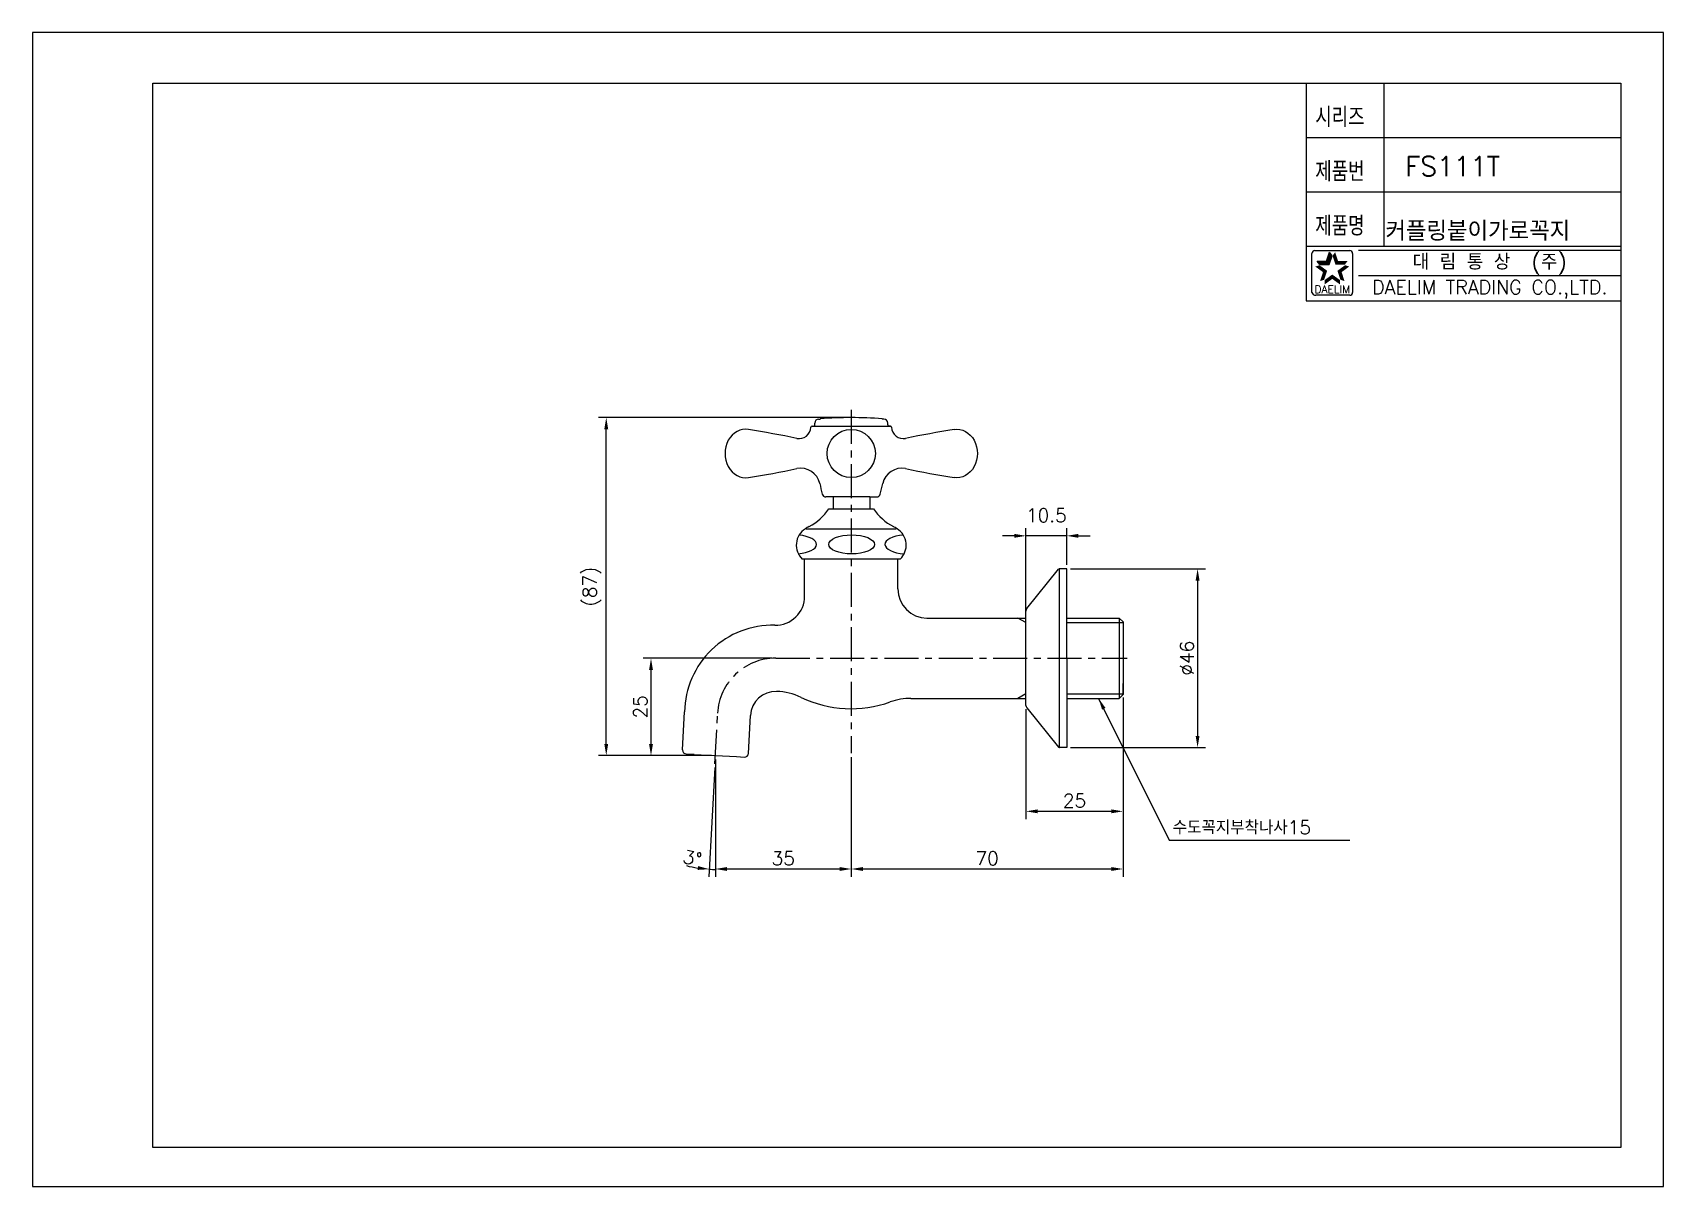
# Model space of a CAD drawing. Extents: x 6624 to 7044, y 288 to 585.
import ezdxf
from ezdxf.enums import TextEntityAlignment as Align

# ---------------------------------------------------------------- set-up
doc = ezdxf.new("R2010")
doc.units = 0
doc.header["$LTSCALE"] = 7
doc.header["$MEASUREMENT"] = 0
doc.linetypes.add('CENTER', pattern=[2, 1.25, -0.25, 0.25, -0.25])
doc.layers.get('0').update_dxf_attribs({"color": 2, "linetype": 'CONTINUOUS'})
for name, color, linetype in [('CL', 1, 'CENTER'), ('D', 2, 'CONTINUOUS'), ('DIM', 2, 'CONTINUOUS'), ('DWG', 7, 'CONTINUOUS'), ('TXT', 4, 'CONTINUOUS')]:
    doc.layers.add(name, color=color, linetype=linetype)
doc.styles.add('GHS', font='ROMANS', dxfattribs={"bigfont": 'GHS'})
doc.styles.add('ROMANS', font='romans')
doc.dimstyles.get("Standard").update_dxf_attribs({"dimtxt": 0.18, "dimasz": 0.18, "dimexe": 0.18, "dimexo": 0.0625, "dimgap": 0.09, "dimtad": 0, "dimtih": 1, "dimtoh": 1, "dimdec": 4, "dimzin": 0, "dimdsep": 46, "dimtxsty": 'Standard', "dimcen": 0.09, "dimadec": 0, "dimazin": 0, "dimtfac": 1, "dimtdec": 4, "dimtofl": 0, "dimtmove": 0, "dimatfit": 3, "dimfxl": 0, "dimtolj": 1, "dimtzin": 0, "dimarcsym": 0})

# ---------------------------------------------------------------- blocks, each defined once
blk = doc.blocks.new('BORDER')
for p, q in [((1, 1), (0, 1)), ((0, 1), (0, 0)), ((1, 0), (1, 1)), ((0, 0), (1, 0))]:
    blk.add_line(p, q)

msp = doc.modelspace()

# ---------------------------------------------------------------- linework, layer by layer
at = {"color": 7}
for p, q in [((6951.57, 572.22), (6951.57, 516.22)), ((6971.57, 572.22), (6971.57, 530.22)), ((6951.57, 558.22), (7032.57, 558.22)), ((6951.57, 544.22), (7032.57, 544.22)), ((6951.57, 530.22), (7032.57, 530.22)), ((6951.57, 516.22), (7032.57, 516.22))]:
    msp.add_line(p, q, dxfattribs=at)
at = {"color": 2, "linetype": 'Continuous'}
for p, q in [((6965.07, 529.22), (7032.57, 529.22)), ((6953.04, 518.35), (6953.04, 528.35)), ((6953.79, 529.1), (6962.79, 529.1)), ((6963.54, 528.35), (6963.54, 518.35)), ((6965.07, 522.72), (7032.57, 522.72)), ((6962.79, 517.6), (6954.04, 517.6))]:
    msp.add_line(p, q, dxfattribs=at)
at = {"color": 2}
for p, q in [((6954.38, 526.4), (6956.81, 526.4)), ((6955.05, 525.49), (6954.38, 526.4)), ((6955.05, 525.49), (6957.47, 525.49)), ((6956.81, 526.4), (6957.55, 528.71)), ((6957.47, 525.49), (6958.22, 527.79)), ((6958.22, 527.79), (6957.55, 528.71))]:
    msp.add_line(p, q, dxfattribs=at)
for p, q in [((6833.4, 486.13), (6769.3, 486.13)), ((6771.3, 402.13), (6771.3, 483.13)), ((6876.4, 455.68), (6873.4, 455.68)), ((6879.4, 435.53), (6879.4, 457.68)), ((6889.9, 455.68), (6879.4, 455.68)), ((6889.9, 448.18), (6889.9, 457.68)), ((6892.9, 455.68), (6895.9, 455.68)), ((6890.9, 447.18), (6925.6, 447.18)), ((6923.6, 444.18), (6923.6, 404.18)), ((6813.95, 424.18), (6780.83, 424.18)), ((6782.83, 402.13), (6782.83, 421.18)), ((6904.4, 414.03), (6904.4, 367.92)), ((6904.4, 414.03), (6904.4, 382.76)), ((6879.4, 411.04), (6879.4, 382.76)), ((6798.4, 399.13), (6769.3, 399.13)), ((6798.4, 399.13), (6780.83, 399.13)), ((6890.9, 401.18), (6925.6, 401.18)), ((6799.24, 396.01), (6797.76, 367.87)), ((6799.4, 398.13), (6799.4, 367.92)), ((6834.4, 398.7), (6834.4, 367.92)), ((6834.4, 398.7), (6834.4, 367.92)), ((6901.4, 384.76), (6882.4, 384.76)), ((6802.4, 369.92), (6831.4, 369.92)), ((6837.4, 369.92), (6901.4, 369.92))]:
    msp.add_line(p, q)
at = {"color": 2, "linetype": 'Continuous'}
for centre, radius, start, end in [((6953.79, 528.35), 0.75, 90, 180), ((6962.79, 528.35), 0.75, 0, 90), ((6953.92, 518.48), 0.884, 188.1301, 278.1301), ((6962.79, 518.35), 0.75, 270, 0)]:
    msp.add_arc(centre, radius, start, end, dxfattribs=at)
for start, end in [(255.264, 261.132), (267, 270)]:
    msp.add_arc((6799.4, 399.13), 29.31, start, end)
at = {"color": 2}
for points in [[(6955.89, 523.57), (6956.96, 523.92), (6953.92, 525), (6955, 525.35)], [(6954.38, 526.4), (6955.05, 525.49), (6956.81, 526.4), (6957.47, 525.49)], [(6956.81, 526.4), (6957.47, 525.49), (6957.55, 528.71), (6958.22, 527.79)], [(6959.03, 528.71), (6958.37, 527.79), (6959.78, 526.4), (6959.12, 525.49)], [(6959.78, 526.4), (6959.12, 525.49), (6962.21, 526.4), (6961.54, 525.49)], [(6962.66, 525), (6961.59, 525.35), (6960.7, 523.57), (6959.63, 523.92)], [(6955.14, 521.26), (6956.21, 521.61), (6955.89, 523.57), (6956.96, 523.92)], [(6958.29, 521.82), (6958.29, 522.95), (6956.33, 520.4), (6956.33, 521.53)], [(6960.26, 520.4), (6960.26, 521.53), (6958.29, 521.82), (6958.29, 522.95)], [(6960.7, 523.57), (6959.63, 523.92), (6961.45, 521.26), (6960.38, 521.61)]]:
    msp.add_solid(points, dxfattribs=at)
for points in [[(6770.8, 483.13), (6771.8, 483.13), (6771.3, 486.13)], [(6876.4, 456.18), (6876.4, 455.18), (6879.4, 455.68)], [(6892.9, 456.18), (6892.9, 455.18), (6889.9, 455.68)], [(6923.1, 444.18), (6924.1, 444.18), (6923.6, 447.18)], [(6782.33, 421.18), (6783.33, 421.18), (6782.83, 424.18)], [(6923.1, 404.18), (6924.1, 404.18), (6923.6, 401.18)], [(6770.8, 402.13), (6771.8, 402.13), (6771.3, 399.13)], [(6782.33, 402.13), (6783.33, 402.13), (6782.83, 399.13)], [(6882.4, 385.26), (6882.4, 384.26), (6879.4, 384.76)], [(6901.4, 385.26), (6901.4, 384.26), (6904.4, 384.76)], [(6794.94, 370.67), (6794.83, 369.68), (6797.87, 369.87)], [(6802.4, 370.42), (6802.4, 369.42), (6799.4, 369.92)], [(6831.4, 370.42), (6831.4, 369.42), (6834.4, 369.92)], [(6837.4, 370.42), (6837.4, 369.42), (6834.4, 369.92)], [(6901.4, 370.42), (6901.4, 369.42), (6904.4, 369.92)]]:
    msp.add_solid(points)
at = {"layer": 'CL'}
for p, q in [((6834.4, 488.13), (6834.4, 399.7)), ((6814.95, 424.18), (6905.5, 424.18)), ((6799.29, 397.01), (6799.97, 409.97))]:
    msp.add_line(p, q, dxfattribs=at)
msp.add_arc((6814.95, 409.18), 15, 90, 177, dxfattribs=at)
at = {"layer": 'D'}
for p, q in [((6879.4, 433.33), (6877.32, 434.53)), ((6889.9, 433.33), (6904.4, 433.33)), ((6879.4, 415.03), (6877.32, 413.83)), ((6889.9, 415.03), (6904.4, 415.03))]:
    msp.add_line(p, q, dxfattribs=at)
at = {"layer": 'D', "color": 7}
for centre, radius, start, end in [((6830.37, 445.15), 14.6, 117.832, 122.2333), ((6838.43, 445.15), 14.6, 57.7667, 62.168), ((6825.25, 453.27), 5, 122.2333, 226.3699), ((6843.55, 453.27), 5, 313.6301, 57.7667)]:
    msp.add_arc(centre, radius, start, end, dxfattribs=at)
at = {"layer": 'DWG'}
for p, q in [((6824.3, 483.92), (6824.7, 483.92)), ((6824.7, 483.92), (6844.5, 483.92)), ((6825, 484.22), (6825, 484.72)), ((6826, 485.72), (6826.4, 485.72)), ((6826.4, 485.83), (6826.4, 485.72)), ((6842.4, 485.83), (6842.4, 485.72)), ((6842.8, 485.72), (6842.4, 485.72)), ((6843.8, 484.22), (6843.8, 484.72)), ((6844.5, 483.92), (6844.1, 483.92)), ((6839.15, 465.7), (6827.9, 465.7)), ((6828.65, 462.65), (6840.15, 462.65)), ((6829.72, 465.7), (6829.72, 462.65)), ((6839.15, 465.7), (6840.9, 465.7)), ((6839.22, 465.7), (6839.22, 462.65)), ((6822.82, 457.45), (6845.98, 457.45)), ((6847, 449.65), (6821.8, 449.65)), ((6822.4, 440.17), (6822.4, 449.65)), ((6846.4, 442.03), (6846.4, 449.65)), ((6879.62, 436.96), (6887.81, 447.07)), ((6887.92, 447.16), (6887.92, 401.21)), ((6889.9, 447.18), (6888.04, 447.18)), ((6889.9, 424.18), (6889.9, 447.18)), ((6853.9, 434.53), (6879.4, 434.53)), ((6879.4, 412.04), (6879.4, 436.33)), ((6889.9, 434.53), (6903.4, 434.53)), ((6903.4, 434.53), (6903.4, 413.83)), ((6903.4, 434.53), (6904.4, 433.53)), ((6904.4, 433.53), (6904.4, 430.68)), ((6904.4, 430.68), (6904.4, 414.83)), ((6889.9, 424.18), (6889.9, 401.18)), ((6904.4, 414.83), (6904.4, 417.68)), ((6849.79, 413.83), (6879.4, 413.83)), ((6889.9, 413.83), (6903.4, 413.83)), ((6903.4, 413.83), (6904.4, 414.83)), ((6790.97, 400.58), (6791.48, 410.36)), ((6807.94, 399.69), (6808.45, 409.47)), ((6879.62, 411.41), (6887.81, 401.3)), ((6793.91, 399.42), (6791.91, 399.52)), ((6793.91, 399.42), (6804.89, 398.84)), ((6889.9, 401.18), (6888.04, 401.18)), ((6804.89, 398.84), (6806.89, 398.74))]:
    msp.add_line(p, q, dxfattribs=at)
msp.add_circle((6834.4, 476.88), 6.21, dxfattribs=at)
for centre, radius, start, end in [((6760.24, 186.87), 300, 78.4323, 80.8542), ((6821, 483.72), 3, 258.4323, 358.3144), ((6824.3, 483.62), 0.3, 90, 178.3144), ((6824.7, 484.22), 0.3, 270, 0), ((6826, 484.72), 1, 90, 180), ((6835.46, 351.13), 135, 90.4485, 93.8467), ((6833.34, 351.13), 135, 86.1533, 89.5515), ((6842.8, 484.72), 1, 0, 90), ((6844.1, 484.22), 0.3, 180, 270), ((6844.5, 483.62), 0.3, 1.6856, 90), ((6847.8, 483.72), 3, 181.6856, 281.5677), ((6908.56, 186.87), 300, 99.1458, 101.5677), ((6760.24, 766.88), 300, 279.1458, 281.5675), ((6821.4, 468.08), 5, 11.9196, 101.5675), ((6847.4, 468.08), 5, 78.4325, 168.0804), ((6908.56, 766.88), 300, 258.4325, 260.8542), ((6875.22, 479.44), 50, 191.9196, 195.0732), ((6827.9, 466.7), 1, 195.0732, 270), ((6840.9, 466.7), 1, 270, 344.9268), ((6793.59, 479.44), 50, 344.9268, 348.0804), ((6888.04, 446.88), 0.3, 90, 141.009), ((6853.9, 442.03), 7.5, 180, 270), ((6814.9, 440.17), 7.5, 268.5455, 0), ((6880.4, 436.33), 1, 141.009, 180), ((6814.14, 410.02), 22.66, 88.5455, 179.1339), ((6814.95, 409.13), 6.5, 88.2691, 177), ((6814.66, 399.64), 16, 64.5845, 88.2691), ((6834.4, 441.18), 30, 244.5845, 289.5429), ((6849.79, 397.83), 16, 90, 109.5429), ((6880.4, 412.04), 1, 180, 218.991), ((6791.96, 400.52), 1, 177, 267), ((6806.94, 399.74), 1, 267, 357), ((6888.04, 401.48), 0.3, 218.991, 270)]:
    msp.add_arc(centre, radius, start, end, dxfattribs=at)
at = {"layer": 'DWG', "color": 7}
for centre, start, end in [((6817.02, 470.44), 297.832, 326.1902), ((6851.78, 470.44), 213.8098, 242.168)]:
    msp.add_arc(centre, 14, start, end, dxfattribs=at)
at = {"layer": 'DWG'}
msp.add_ellipse((6807.15, 476.88), major_axis=(0, -6.25), ratio=0.84, start_param=2.993497, end_param=6.431281, dxfattribs=at)
at = {"layer": 'DWG', "extrusion": (0, 0, -1)}
msp.add_ellipse((6861.65, 476.88), major_axis=(0, -6.25), ratio=0.84, start_param=2.993497, end_param=6.431281, dxfattribs=at)
at = {"layer": 'DWG', "color": 7}
for centre, start_param, end_param in [((6819.59, 453.48), 1.77077, 4.474542), ((6848.97, 453.48), -1.372649, 1.410943)]:
    msp.add_ellipse(centre, major_axis=(-5.89, 0), ratio=0.416553, start_param=start_param, end_param=end_param, dxfattribs=at)
msp.add_ellipse((6834.5, 453.48), major_axis=(-5.89, 0), ratio=0.416553, dxfattribs=at)
at = {"layer": 'TXT'}
for p, q in [((6654.57, 298.22), (6654.57, 572.22)), ((6654.57, 572.22), (7032.57, 572.22)), ((7032.57, 572.22), (7032.57, 298.22)), ((7032.57, 298.22), (6654.57, 298.22))]:
    msp.add_line(p, q, dxfattribs=at)

# ---------------------------------------------------------------- block references
at = {"xscale": 420, "yscale": 297, "zscale": 420}
msp.add_blockref('BORDER', (6623.57, 288.22), dxfattribs=at)

# ---------------------------------------------------------------- texts
at = {"color": 7, "style": 'GHS'}
msp.add_text('FS111T', height=5, dxfattribs=at).set_placement((6989.31, 550.8), align=Align.MIDDLE)
at = {"style": 'GHS'}
msp.add_text('커플링붙이가로꼭지', height=5, dxfattribs=at).set_placement((6971.97, 531.63))
at = {"color": 7, "linetype": 'Continuous'}
for s, height, style, p in [('대 림 통 상  (주)', 4, 'GHS', (6998.83, 525.91)), ('DAELIM TRADING CO.,LTD.', 3.6, 'ROMANS', (6998.83, 519.15))]:
    msp.add_text(s, height=height, dxfattribs=dict(at, style=style)).set_placement(p, align=Align.MIDDLE)
at = {"color": 2, "linetype": 'Continuous', "style": 'ROMANS'}
msp.add_text('DAELIM', height=2, dxfattribs=at).set_placement((6958.29, 518.15), align=Align.CENTER)
at = {"char_height": 3.5, "attachment_point": 5, "style": 'GHS'}
for s, insert in [('\\A1;10.5', (6884.65, 460.93)), ('\\A1;25', (6891.9, 387.51)), ('\\A1;35', (6816.9, 372.67)), ('\\A1;70', (6869.4, 372.67))]:
    msp.add_mtext(s, dxfattribs=dict(at, insert=insert))
for s, insert, rotation in [('\\A1;(87)', (6767.63, 442.63), 90), ('\\A1;%%C46', (6920.85, 424.18), 90), ('\\A1;25', (6780.08, 411.66), 90), ('\\A1;3%%D', (6793.5, 372.7), 347.4174)]:
    msp.add_mtext(s, dxfattribs=dict(at, insert=insert, rotation=rotation))
at = {"layer": 'D', "style": 'GHS'}
msp.add_text('수도꼭지부착나사15', height=3.5, dxfattribs=at).set_placement((6917.19, 378.87))
at = {"layer": 'DIM', "style": 'GHS', "width": 0.8}
for s, p in [('시리즈', (6953.91, 560.95)), ('제품번', (6953.91, 546.95)), ('제품명', (6953.91, 532.95))]:
    msp.add_text(s, height=5, dxfattribs=at).set_placement(p)

# ---------------------------------------------------------------- leaders
at = {"layer": 'DIM'}
msp.add_leader([(6898.11, 413.83), (6916.3, 377.38), (6962.82, 377.38)], dimstyle='Standard', override={"dimtxt": 3.5, "dimasz": 3, "dimexe": 2, "dimexo": 1, "dimgap": 1, "dimtih": 0, "dimtoh": 0, "dimtxsty": 'GHS', "dimcen": -0.9, "dimtix": 1, "dimtofl": 1, "dimtmove": 2}, dxfattribs=at)

doc.saveas('drawing.dxf')
